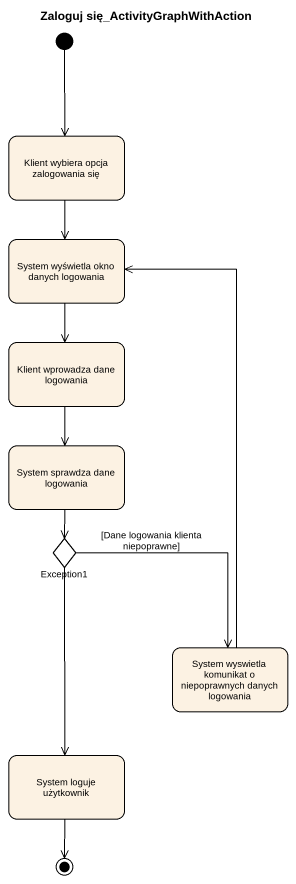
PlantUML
@startuml
title Zaloguj się_ActivityGraphWithAction
hide empty description
state "Klient wybiera opcja zalogowania się" as Klient_wybiera_opcja
state "System wyświetla okno danych logowania" as System_wyświetla_okno
state "Klient wprowadza dane logowania" as Klient_wprowadza_dane
state "System sprawdza dane logowania" as System_sprawdza_dane
state Exception1 <<choice>>
state "System wyswietla komunikat o niepoprawnych danych logowania" as System_wyswietla_komunikat
state "System loguje użytkownik" as System_loguje_użytkownik
[*] --> Klient_wybiera_opcja
Klient_wybiera_opcja --> System_wyświetla_okno
System_wyświetla_okno --> Klient_wprowadza_dane
Klient_wprowadza_dane --> System_sprawdza_dane
System_sprawdza_dane --> Exception1
Exception1 --> System_wyswietla_komunikat : [Dane logowania klienta niepoprawne]
Exception1 --> System_loguje_użytkownik
System_wyswietla_komunikat -up-> System_wyświetla_okno
System_loguje_użytkownik --> [*]
@enduml
